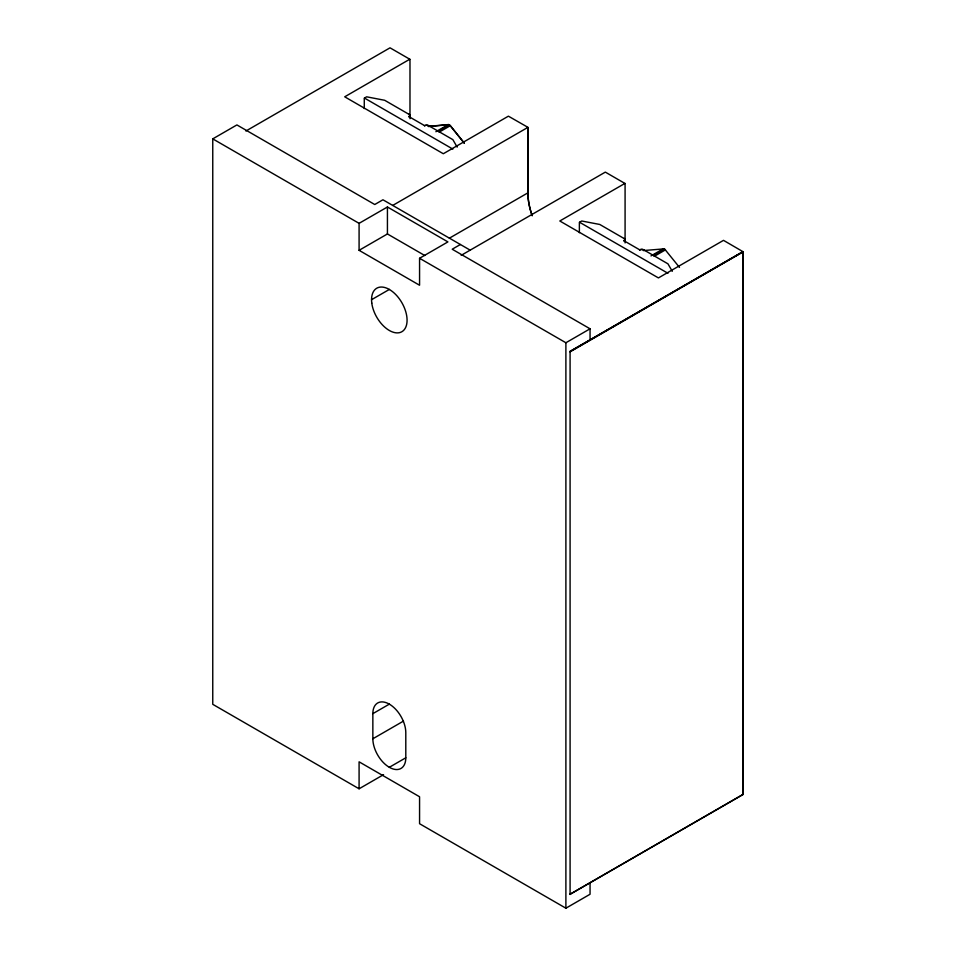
<?xml version="1.0" encoding="UTF-8"?>
<svg xmlns="http://www.w3.org/2000/svg" width="956" height="956" viewBox="0 0 956 956"><rect width="100%" height="100%" fill="white"/><g stroke="black" fill="none" stroke-linecap="round" stroke-linejoin="round"><path stroke-width="1.43" d="M383.559 774.659L359.086 788.796L212.758 704.321L212.758 138.871L236.909 124.925L374.752 204.512L382.938 199.78L470.173 250.149M245.919 131.02L390.024 47.824L409.981 59.344L409.981 118.723M409.789 59.224L344.71 96.807L443.321 153.737L508.401 116.166L527.951 127.351L527.951 192.754A55.054 31.787 60 0 0 532.217 215.793A54.767 31.62 60 0 1 527.867 192.873L527.867 127.399L392.713 205.432M457.171 147.116L452.857 139.648L428.647 125.678A2.82 1.625 0 0 0 424.655 125.678L424.464 125.786A3.107 1.792 0 0 1 428.85 125.786M435.888 131.725L448.256 124.579A2.82 1.625 60 0 1 450.252 125.738L464.293 143.197M438.123 131.283L449.26 124.854M439.115 132.167L450.252 125.738M359.086 223.346L387.431 206.986L447.91 241.904L419.565 258.275L419.565 285.247L359.086 250.317L359.086 223.346L212.758 138.871M359.086 250.317L387.431 233.957L424.751 255.503M449.356 238.199L527.867 192.873M460.386 244.497L452.212 249.229L590.055 328.804L590.055 340.109M371.561 299.706L389.427 289.393M461.186 255.336L605.327 172.116L625.081 183.528L625.081 242.92M624.889 183.421L559.81 220.991L658.421 277.921L723.501 240.35L743.206 251.81L570.087 351.856M672.271 271.313L667.957 263.832L643.747 249.863A2.82 1.625 0 0 0 639.755 249.863L639.552 249.97A3.107 1.792 0 0 1 643.95 249.97M650.988 255.909L663.356 248.763A2.82 1.625 60 0 1 665.352 249.922L679.489 267.405M653.223 255.467L664.36 249.038M654.215 256.351L665.352 249.922M419.565 258.275L565.892 342.75L590.055 328.804M742.967 251.583L569.884 351.509L743.194 251.679L743.171 794.328L569.884 894.374L743.111 794.46M372.852 713.654A23.291 13.444 60 0 1 389.319 704.142A23.291 13.444 60 0 1 405.798 732.666L405.798 757.797L389.319 767.298A23.291 13.444 60 0 1 372.852 738.773L372.852 713.654L389.45 704.07M372.852 738.773L403.492 721.087M359.086 788.796L359.086 761.824L419.565 796.754L419.565 823.713L565.892 908.2L590.055 894.254L590.055 882.962M428.18 126.371L448.436 124.579M428.479 126.515L448.555 124.722A2.545 1.47 60 0 1 450.36 125.762M643.28 250.568L663.655 248.907A2.545 1.47 60 0 1 665.46 249.946M408.893 114.266A2.82 1.625 0 0 1 408.893 116.572L424.655 125.678M623.981 238.45A2.82 1.625 0 0 1 623.981 240.757L639.755 249.863M364.475 98.074L452.857 149.1M579.575 222.258L667.957 273.285M450.372 125.69L464.389 143.221M623.981 240.757L624.184 241.103A3.107 1.792 0 0 0 624.184 238.57L599.782 224.469L581.738 221.003L579.372 222.366L579.372 232.726M408.893 116.572L409.084 116.919A3.107 1.792 0 0 0 409.084 114.373L384.682 100.284L366.638 96.819L364.272 98.181L364.272 108.542M743.242 251.822L743.242 794.209M570.087 351.629L570.087 894.481M565.892 342.75L565.892 908.2M387.431 206.986L387.431 233.957M405.798 757.797A23.291 13.444 60 0 1 389.319 767.298M371.776 303.076A25.131 14.507 60 0 0 400.516 332.353A25.131 14.507 60 0 0 395.665 294.472A25.131 14.507 60 0 0 371.776 303.076"/></g></svg>
